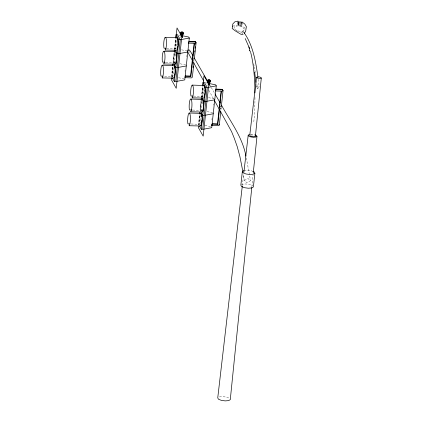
<?xml version="1.0" encoding="UTF-8"?>
<svg xmlns="http://www.w3.org/2000/svg" width="422" height="422" viewBox="0 0 422 422"><rect width="100%" height="100%" fill="white"/><g stroke="black" fill="none" stroke-linecap="round" stroke-linejoin="round"><path stroke-width="0.32" stroke-dasharray="2.11 1.58" d="M251.86 186.809L253.058 175.024M171.501 76.509L172.603 66.365M173.015 62.561L174.117 52.418M174.397 49.886L175.636 38.476M171.685 77.168L172.883 66.159M173.162 63.569L174.428 51.917M174.708 49.327L175.905 38.318M173.875 68.058L172.951 76.556L164.2 76.192M174.37 63.485L175.436 53.678M175.863 49.754L176.876 40.422M180.991 36.545L180.88 37.542L180.579 37.009M185.031 71.286L185.168 70.02M186.614 56.706L186.751 55.44M193.751 61.058L193.893 59.76M199.084 125.424L198.461 124.316L199.564 114.177M201.078 100.23L199.975 110.374L200.603 111.482M201.352 97.693L202.592 86.283M198.646 124.975L199.838 113.972M200.123 111.382L201.315 100.373M201.6 97.783L202.792 86.774M200.941 114.858L199.907 124.369L198.461 124.316M201.331 111.292L202.391 101.486M202.803 97.746L203.831 88.235M211.918 119.732L212.055 118.466M213.5 105.152L213.643 103.886M220.643 109.514L220.854 107.568M221.012 109.403L221.223 107.452M242.36 185.506L243.647 174.397M233.967 28.517L234.363 26.575L237.549 25.879L241.669 26.823L244.306 28.865L243.916 30.806L240.276 32.209M256.529 86.906L257.763 86.093L259.213 87.001L257.467 88.762L256.529 86.906L256.365 85.619M189.061 52.312L189.916 51.589M241.4 184.899L242.497 184.24L245.915 183.955L249.787 184.488L252.646 185.633M244.317 180.5L247.988 178.464L250.52 180.711L246.849 182.742L244.317 180.5L243.294 174.17M232.617 26.148L237.143 25.156M243.916 30.806L240.725 31.502L236.605 30.558L234.848 29.197M250.547 134.391L254.45 134.665M250.494 134.95L253.791 135.061M243.99 170.514L247.403 170.23L251.28 170.762L252.994 171.448M219.398 396.912L222.811 396.627L226.688 397.16L229.542 398.305M239.49 24.075L241.168 24.133M166.584 48.277L175.589 48.583L175.41 47.554A6.499 1.382 -88.1 0 1 176.243 38.37M175.979 48.667L174.534 48.614L175.156 49.722M165.714 62.245L174.465 62.609M193.545 96.089L202.94 96.474M219.229 108.211L220.775 108.264L221.081 108.797L220.047 108.76M192.675 110.052L201.421 110.422M191.161 123.999L199.522 124.284L199.337 123.256A6.499 1.382 -88.1 0 1 199.801 115.217M178.743 34.979L179.994 35.237M181.608 49.833L187.231 51.004M180.088 63.78L185.717 64.951M205.076 82.659L206.954 83.05M178.575 77.727L184.203 78.893M208.563 97.646L214.191 98.817M207.049 111.593L212.677 112.758M204.907 125.408L211.164 126.705M240.065 25.826L242.982 26.496L246.121 28.928M236.605 30.558L238.224 31.682M210.008 85.302L210.995 87.006M211.322 87.576L214.598 93.257M193.819 60.451L194.12 60.984M207.54 84.817L207.84 85.355M176.106 49.574L175.52 47.253A5.929 1.261 -88.1 0 1 176.285 38.877M203.061 97.387L202.481 95.066A5.929 1.261 -88.1 0 1 202.903 87.729M201.489 96.427L202.117 97.535M174.84 63.965L174.006 61.201A5.929 1.261 -88.1 0 1 174.951 52.476M201.8 111.772L200.967 109.008A5.929 1.261 -88.1 0 1 201.911 100.288M200.281 125.719L199.448 122.955A5.929 1.261 -88.1 0 1 200.213 114.578M208.795 90.255L213.548 98.89M246.358 157.97L250.52 180.711M253.669 63.801L254.139 66.275M254.26 66.898L255.437 73.08M202.549 96.395L202.365 95.367A6.499 1.382 -88.1 0 1 202.834 87.322M201.036 110.337L200.851 109.309A6.499 1.382 -88.1 0 1 201.69 100.125M174.075 62.53L173.89 61.501A6.499 1.382 -88.1 0 1 174.729 52.317M172.825 77.02L172.492 75.148A5.929 1.261 -88.1 0 1 173.437 66.423M172.561 76.472L172.376 75.443A6.499 1.382 -88.1 0 1 173.215 66.265M258.232 79.257L259.213 87.001M256.829 83.741L257.467 88.762M254.978 97.535A64.191 13.668 -88.1 0 1 253.812 121.821"/><path stroke-width="0.63" d="M207.846 83.16L208.194 81.62L208.294 83.055M208.362 83.187L208.231 81.267L207.793 82.174M209.586 83.102L209.486 81.662M255.415 136.179L261.308 77.97L259.926 77.026L258.438 76.82L256.492 77.31L249.75 135.399L250.088 135.995L253.126 136.754L254.672 136.628L255.415 136.179L255.083 135.583M251.797 187.468L230.285 399.623L228.634 400.615L225.221 400.9L221.344 400.367L218.49 399.223L217.747 397.904L242.286 186.16M253.253 173.062L256.972 136.39L256.449 135.467L254.951 134.866M172.672 65.732L172.878 63.827M174.186 51.785L174.397 49.886M175.705 37.838L176.048 34.673L177.493 34.72L180.305 39.705L175.763 81.541L174.312 81.493L172.129 77.616M171.617 77.812L171.406 79.758L176.222 88.303L181.85 36.503L177.029 27.957L175.974 37.669M174.312 81.493L178.859 39.657L176.048 34.673M182.536 36.598L182.431 37.595L182.235 36.065L182.536 36.598L181.502 36.561M184.994 76.361L190.871 76.561L194.484 43.313L188.602 43.118L188.745 41.81L195.402 42.036L196.093 42.807L194.331 59.038L192.785 58.943L192.485 58.41M182.494 35.759L188.75 37.057L189.309 38.054L184.767 79.89L176.401 81.425M190.871 76.561L190.57 76.029L194.109 43.434M193.049 67.552L193.186 66.249M194.737 52.011L194.874 50.714M195.159 48.119L195.302 46.816M195.581 44.22L195.792 42.274L195.101 41.498L189.051 41.293M193.914 62.889L192.363 77.173L191.504 77.896L184.852 77.669M199.632 113.539L199.77 112.273M201.146 99.597L201.283 98.326M202.66 85.65L203.008 82.48L204.454 82.533L207.265 87.518L202.718 129.354L201.273 129.306L199.4 125.978M198.504 126.273L198.361 127.565L203.182 136.116L208.811 84.316L203.99 75.77L203.003 84.833M201.389 99.724L201.526 98.431M201.273 129.306L205.82 87.465L203.008 82.48M209.497 84.411L209.391 85.402L209.196 83.872L209.497 84.411L208.463 84.374M220.801 111.35L219.319 124.986L218.464 125.703L211.812 125.476L211.95 124.173L217.831 124.369L219.461 109.361M209.454 83.572L215.705 84.869L216.27 85.866L211.723 127.702L203.362 129.232M217.831 124.369L217.53 123.836L221.07 91.242M219.672 107.441L221.445 91.126L215.563 90.925L215.705 89.617L222.357 89.844L223.053 90.619L221.292 106.85M222.61 91.384L222.753 90.081L222.056 89.311L216.011 89.105M238.04 21.902L237.808 24.017L238.425 25.109L241.785 25.225L242.012 23.11L241.4 22.018L238.04 21.902L238.652 22.994L238.425 25.109M243.99 170.514L242.339 171.506L240.846 185.232L241.595 186.55L244.449 187.695L248.326 188.228L251.739 187.943L253.39 186.951L254.877 173.226L254.134 171.907L252.994 171.448M243.879 172.434L248.194 135.188L249.349 134.491M232.395 26.211L232.865 23.906L234.88 21.802L238.071 21.1M232.617 26.148L232.153 28.453L235.291 30.885L241.004 34.324L243.141 34.398M180.838 34.361L181.275 33.454L181.212 36.229M181.191 35.886L181.233 33.813L181.006 35.928M182.483 35.928L182.526 33.855M182.499 33.95L182.9 33.211M182.731 34.208L183.269 33.222L182.948 32.209L181.956 31.761L180.874 32.141L180.336 33.122L180.658 34.14L181.65 34.588M182.747 34.393L183.153 33.654L182.911 32.895L182.167 32.563L181.36 32.842L180.954 33.581L181.196 34.34M182.984 34.657L183.523 33.67L183.201 32.652L181.919 32.114M207.666 80.945L208.067 80.212M209.46 81.757L209.861 81.024L209.618 80.264M209.692 82.021L210.23 81.035L209.908 80.022L208.916 79.568L207.835 79.948L207.292 80.934L207.613 81.947L208.61 82.401M209.708 82.206L210.109 81.467L209.871 80.707L209.127 80.37L208.32 80.655L207.914 81.393L208.157 82.153M209.94 82.464L210.483 81.478L210.161 80.465L208.879 79.927M244.338 33.354L245.657 31.233L246.364 26.686L244.823 24.091L242.191 22.049M187.674 50.761L188.956 49.68L190.343 51.231L192.965 55.773M261.308 77.97L260.675 78.35L257.874 78.255L256.492 77.31M256.972 136.39L255.816 137.087L253.427 137.282L250.715 136.913L248.716 136.111L248.194 135.188M254.877 173.226L253.232 174.223L249.813 174.502L245.942 173.975L243.083 172.83L242.339 171.506M173.611 77.769L173.89 77.632M200.566 125.582L200.851 125.445A5.929 1.261 -88.1 0 0 201.373 124.057M182.209 32.204L181.122 32.584L180.584 33.57L180.906 34.583L181.898 35.031M209.164 80.016L208.083 80.396L207.545 81.377L207.867 82.395L208.858 82.844M182.32 33.554L182.7 35.416L182.257 36.329M209.28 81.367L209.655 83.229L209.217 84.136M180.948 39.589L189.309 38.054M187.795 52.001L178.791 53.652L177.345 53.605L175.468 50.276M178.564 67.362L186.281 65.948M208.552 87.28L216.27 85.866M214.756 99.814L205.751 101.459L204.301 101.412L202.428 98.089M205.519 115.169L213.237 113.755M238.652 22.994L242.012 23.11M165.493 37.294L177.071 37.69A6.499 1.382 -88.1 0 1 178.095 43.455A6.499 1.382 -88.1 0 1 176.945 50.281L165.055 50.039L165.366 49.886A6.499 1.382 -88.1 0 0 166.474 41.187A6.499 1.382 -88.1 0 0 164.67 37.98A6.499 1.382 -88.1 0 0 163.831 47.159L164.016 48.187L165.946 48.256M178.859 39.657L180.305 39.705M163.979 51.241L175.552 51.632A6.499 1.382 -88.1 0 1 176.581 57.397A6.499 1.382 -88.1 0 1 175.431 64.223L163.541 63.986L163.852 63.833A6.499 1.382 -88.1 0 0 164.96 55.134A6.499 1.382 -88.1 0 0 163.15 51.927A6.499 1.382 -88.1 0 0 162.317 61.106L162.502 62.134L165.071 62.224M162.465 65.188L174.038 65.579A6.499 1.382 -88.1 0 1 175.067 71.344A6.499 1.382 -88.1 0 1 173.917 78.17L162.027 77.928L162.338 77.78A6.499 1.382 -88.1 0 0 163.446 69.076A6.499 1.382 -88.1 0 0 161.637 65.874A6.499 1.382 -88.1 0 0 160.803 75.053L160.982 76.081L162.913 76.145M177.277 67.599L175.826 67.546L173.642 63.669M185.342 75.849L190.57 76.029M192.453 85.107L204.026 85.497M205.82 87.465L207.265 87.518M192.901 96.063L190.971 96L190.791 94.971A6.499 1.382 -88.1 0 1 191.625 85.793A6.499 1.382 -88.1 0 1 193.434 88.995A6.499 1.382 -88.1 0 1 192.327 97.698L192.015 97.851L203.905 98.089A6.499 1.382 -88.1 0 0 205.034 89.844A6.499 1.382 -88.1 0 0 203.404 85.803M190.939 99.049L202.513 99.444M220.78 106.787L219.746 106.75L219.445 106.217M192.031 110.031L189.457 109.947L189.278 108.918A6.499 1.382 -88.1 0 1 190.111 99.74A6.499 1.382 -88.1 0 1 191.92 102.942A6.499 1.382 -88.1 0 1 190.813 111.645L190.501 111.793L202.386 112.036A6.499 1.382 -88.1 0 0 203.515 103.791A6.499 1.382 -88.1 0 0 201.89 99.75M189.42 112.996L200.999 113.391M204.232 115.406L202.787 115.359L200.914 112.036M212.303 123.662L217.53 123.836M189.874 123.957L187.943 123.889L187.758 122.86A6.499 1.382 -88.1 0 1 188.597 113.682A6.499 1.382 -88.1 0 1 190.401 116.889A6.499 1.382 -88.1 0 1 189.299 125.587L188.987 125.74L200.872 125.983A6.499 1.382 -88.1 0 0 202.001 117.733A6.499 1.382 -88.1 0 0 200.376 113.692M181.687 34.235L180.943 33.897L180.706 33.138M207.904 81.704L208.647 82.042M243.478 31.856C253.158 44.959 255.679 61.601 257.984 77.321M194.278 58.046L208.041 81.894M214.925 93.821L220.168 102.91M221.481 105.183C230.481 121.705 242.486 137.161 245.931 156.093M249.534 50.202L250.552 52.006M195.792 42.274L196.093 42.807M222.753 90.081L223.053 90.619M195.101 41.498L195.402 42.036M222.056 89.311L222.357 89.844M188.302 42.58L188.602 43.118M192.268 60.399L192.569 60.932M177.034 38.254L177.287 38.697M203.995 86.067L204.243 86.51M219.018 124.448L219.319 124.986M175.774 52.644L176.021 53.088M202.729 100.452L202.982 100.9A5.929 1.261 -88.1 0 1 203.262 107.884M211.506 124.944L211.812 125.476M174.006 66.143L174.254 66.592M200.967 113.956L201.215 114.399M187.563 51.7L203.726 81.05M214.497 100.615L231.615 131.696L234.3 138.316L237.227 146.624L239.891 156.504L242.882 171.638M245.203 38.555L249.592 48.446M241.811 32.341L242.339 33.438M248.822 46.911L249.787 50.345M254.645 72.067L255.954 82.39M250.694 52.528A64.191 13.668 -88.1 0 1 254.972 92.94M204.496 86.953A5.929 1.261 -88.1 0 1 204.744 88.119M204.913 90.028A5.929 1.261 -88.1 0 1 204.928 91.321M204.781 93.942A5.929 1.261 -88.1 0 1 204.512 95.678M203.103 109.076A5.929 1.261 -88.1 0 1 202.365 111.498M201.463 114.842A5.929 1.261 -88.1 0 1 201.8 116.72M201.853 120.539A5.929 1.261 -88.1 0 1 201.484 123.567M177.535 39.14A5.929 1.261 -88.1 0 1 177.783 40.306M177.868 41.018A5.929 1.261 -88.1 0 1 177.926 44.837M177.746 46.736A5.929 1.261 -88.1 0 1 177.446 48.356M176.153 53.615A5.929 1.261 -88.1 0 1 176.385 59.217A5.929 1.261 -88.1 0 1 175.41 63.685M174.508 67.035A5.929 1.261 -88.1 0 1 174.755 68.2M174.792 74.024A5.929 1.261 -88.1 0 1 174.523 75.76"/></g></svg>
